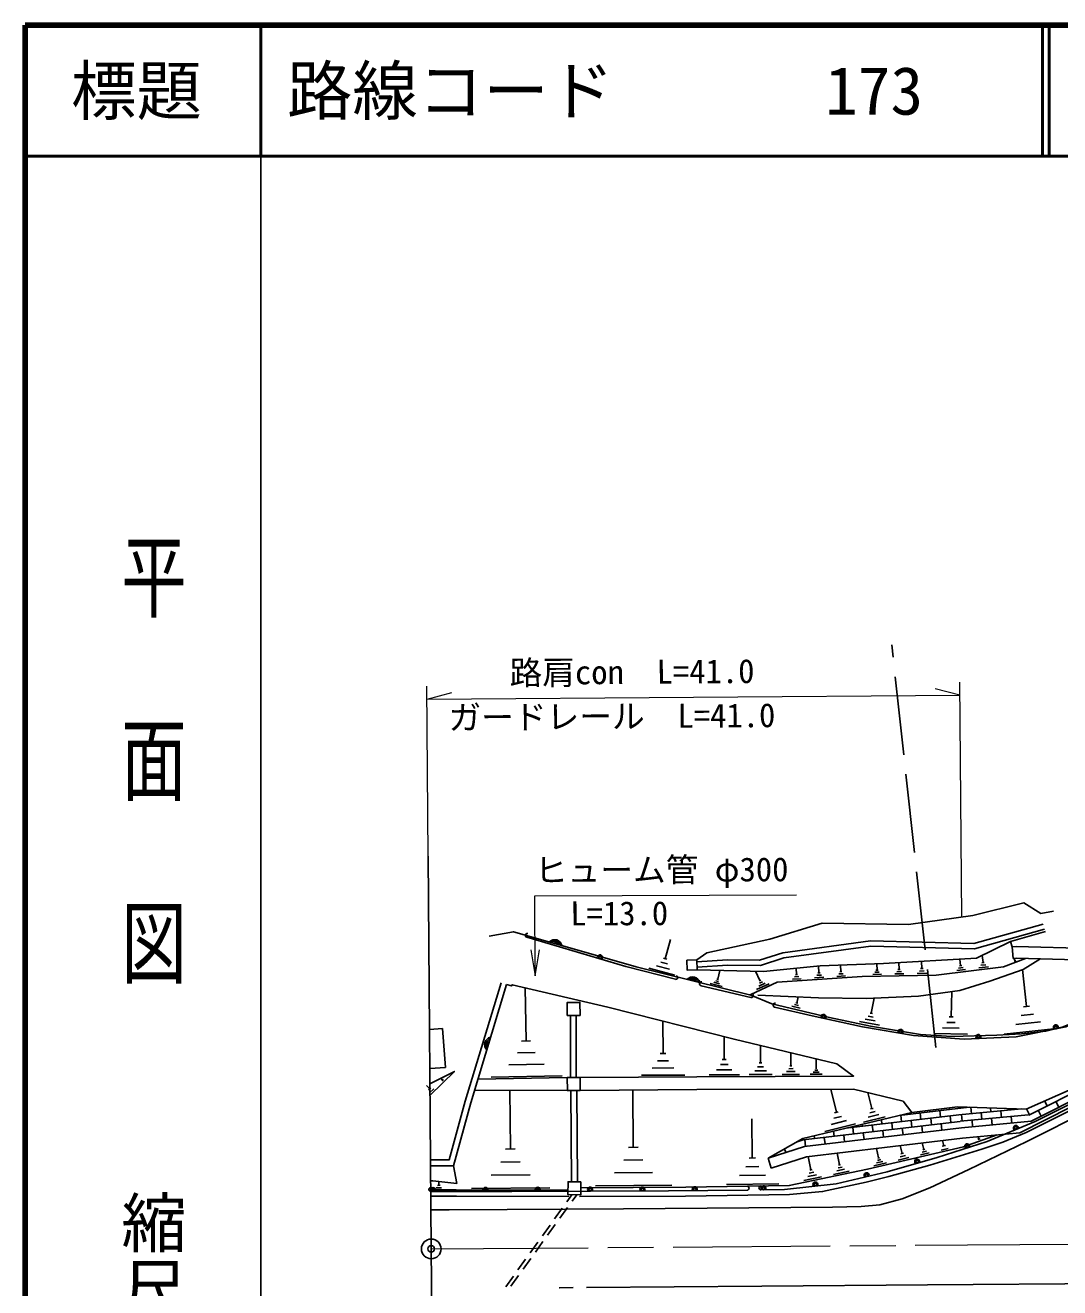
# Model space of a CAD drawing. Units: millimetres at full size, sheet at 1:1000; details may follow other scales. Extents: x 40000 to 680000, y 20000 to 380000.
# Drawn here: x 40000 to 119068, y 283536 to 380000 of the extents above; entities that cross this region are included whole.
import ezdxf
from ezdxf.enums import TextEntityAlignment as Align

# ---------------------------------------------------------------- set-up
doc = ezdxf.new("R2010")
doc.units = ezdxf.units.MM
doc.header["$LTSCALE"] = 1000
doc.header["$PDMODE"] = 32
doc.header["$PDSIZE"] = 500
doc.linetypes.add('CHAIN', pattern=[18.5, 12, -1.5, 3.5, -1.5])
doc.linetypes.add('DASHED', pattern=[7.5, 6, -1.5])
for name, color, linetype, lineweight in [('M-BGD', 7, 'Continuous', 25), ('M-BMK', 2, 'Continuous', 13), ('M-BMK-OTRS', 5, 'Continuous', 25), ('M-BMK-ROW', 30, 'DASHED', 25), ('M-BMK-SRVR', 3, 'Continuous', 25), ('M-STR-HTXT', 7, 'Continuous', 13), ('M-STR-STRC', 7, 'Continuous', 25), ('M-TTL', 2, 'Continuous', 140), ('M-TTL-BAND', 7, 'Continuous', 25), ('M-TTL-LINE', 7, 'Continuous', 50)]:
    doc.layers.add(name, color=color, linetype=linetype, lineweight=lineweight)
doc.layers.add('M-TTL-TXT', color=7, linetype='Continuous')
doc.styles.add('@ＭＳ ゴシック', font='')
doc.styles.add('ＭＳ ゴシック', font='')
doc.styles.get('@ＭＳ ゴシック').set_extended_font_data('@MS Gothic')
doc.styles.get('ＭＳ ゴシック').set_extended_font_data('MS Gothic')

# ---------------------------------------------------------------- blocks, each defined once
blk = doc.blocks.new('open_arrow')
at = {"color": 0, "linetype": 'Continuous', "lineweight": -2}
blk.add_lwpolyline([(7.5, 1.25), (0, 0), (7.5, -1.25)], dxfattribs=at)

msp = doc.modelspace()

# ---------------------------------------------------------------- linework, layer by layer
at = {"layer": 'M-BGD'}
for p, q in [((88917, 308673), (89306, 310155)), ((89041, 308641), (88794, 308706)), ((113205, 308380), (113139, 308926)), ((115431, 309591), (115499, 308694)), ((115661, 308488), (115580, 308700)), ((89645, 307427), (87670, 307945)), ((89238, 307885), (88251, 308145)), ((89078, 308279), (88584, 308409)), ((92924, 307111), (93100, 307782)), ((96154, 307012), (95820, 307725)), ((98953, 307461), (98921, 307960)), ((100659, 307596), (100624, 308128)), ((102333, 307688), (102299, 308194)), ((105184, 307806), (105022, 307803)), ((105103, 307804), (105093, 308290)), ((106875, 307862), (106703, 307858)), ((106789, 307860), (106778, 308375)), ((108712, 307742), (108344, 307734)), ((108616, 307924), (108432, 307920)), ((108524, 307922), (108512, 308474)), ((111861, 307848), (111194, 307768)), ((111674, 307995), (111341, 307955)), ((111571, 308151), (111404, 308131)), ((111487, 308141), (111427, 308641)), ((113613, 308060), (112884, 307972)), ((113409, 308220), (113044, 308176)), ((113296, 308391), (113114, 308369)), ((115745, 308520), (115576, 308456)), ((116526, 305015), (116226, 307860)), ((93254, 306546), (92360, 306781)), ((93070, 306754), (92622, 306872)), ((92997, 306933), (92773, 306991)), ((92980, 307096), (92868, 307126)), ((96851, 306759), (95901, 306315)), ((96540, 306807), (96065, 306584)), ((96213, 307040), (96095, 306984)), ((96347, 306909), (96109, 306798)), ((99307, 307151), (98643, 307108)), ((99130, 307306), (98798, 307285)), ((99036, 307467), (98870, 307456)), ((101037, 307265), (100328, 307218)), ((100848, 307430), (100493, 307407)), ((100748, 307602), (100570, 307590)), ((102692, 307373), (102017, 307329)), ((102512, 307531), (102175, 307509)), ((102417, 307694), (102248, 307683)), ((105434, 307488), (104786, 307474)), ((105269, 307646), (104945, 307639)), ((107139, 307524), (106453, 307510)), ((106964, 307692), (106621, 307685)), ((108900, 307562), (108164, 307546)), ((78278, 302392), (78206, 306454)), ((110765, 304233), (110807, 306164)), ((99225, 304908), (98593, 305042)), ((99100, 305099), (98785, 305166)), ((99055, 305274), (98897, 305307)), ((98976, 305291), (99077, 305764)), ((104663, 304508), (104872, 305665)), ((116763, 305040), (116289, 304990)), ((81673, 299591), (81667, 304341)), ((82113, 299595), (82107, 304345)), ((88744, 301429), (88731, 303902)), ((105295, 303597), (103752, 303875)), ((104956, 303923), (104184, 304063)), ((104809, 304216), (104424, 304285)), ((104759, 304490), (104566, 304525)), ((110926, 304230), (110604, 304237)), ((117067, 304433), (116119, 304333)), ((71883, 303348), (70901, 303270)), ((71883, 303348), (72120, 300372)), ((112025, 302918), (109450, 302974)), ((111390, 303361), (110103, 303389)), ((111078, 303797), (110434, 303811)), ((118623, 303318), (114830, 302918)), ((117608, 303851), (115711, 303651)), ((78616, 302398), (77939, 302387)), ((93423, 300971), (93413, 302719)), ((96199, 300710), (96191, 302040)), ((78970, 301502), (77616, 301478)), ((88950, 301430), (88538, 301428)), ((93568, 300972), (93277, 300970)), ((98516, 300494), (98511, 301481)), ((100451, 300314), (100447, 301015)), ((72120, 300372), (70924, 300276)), ((79663, 300611), (76955, 300564)), ((89574, 300335), (87926, 300326)), ((89159, 300882), (88335, 300878)), ((94010, 300198), (92845, 300191)), ((93716, 300585), (93134, 300581)), ((96646, 300121), (95758, 300116)), ((96422, 300415), (95979, 300413)), ((96309, 300710), (96088, 300709)), ((98848, 300057), (98190, 300053)), ((98682, 300276), (98353, 300274)), ((98599, 300494), (98434, 300494)), ((100569, 300159), (100336, 300158)), ((100510, 300314), (100393, 300314)), ((124705, 300765), (116694, 296726)), ((71899, 299394), (71758, 299538)), ((71956, 299450), (71841, 299338)), ((74593, 299468), (81428, 299589)), ((81033, 299733), (75618, 299637)), ((90401, 299789), (87104, 299772)), ((94594, 299813), (92265, 299800)), ((97091, 299828), (95317, 299817)), ((99178, 299840), (97862, 299832)), ((100921, 299850), (99987, 299844)), ((100687, 300004), (100220, 300001)), ((70911, 298744), (70674, 298987)), ((70992, 298823), (70830, 298665)), ((71231, 298741), (70907, 298424)), ((74343, 298643), (81436, 298605)), ((77083, 294140), (77048, 298628)), ((81758, 291630), (81711, 298608)), ((82198, 291621), (82151, 298612)), ((86468, 294267), (86434, 298639)), ((101997, 296945), (101570, 298711)), ((104696, 297219), (104398, 298449)), ((104798, 297243), (104593, 297194)), ((111268, 297234), (106802, 296705)), ((110635, 297159), (110621, 297279)), ((112181, 297324), (111268, 297237)), ((116151, 297199), (111364, 296744)), ((111522, 297261), (111514, 297345)), ((112316, 296834), (112269, 297321)), ((113809, 296976), (113781, 297273)), ((115302, 297118), (115292, 297226)), ((116522, 297199), (116498, 297187)), ((116759, 296758), (116534, 297204)), ((118098, 297434), (117909, 297809)), ((118993, 297325), (118768, 297771)), ((95568, 293447), (95529, 296442)), ((111460, 296250), (99460, 294828)), ((102775, 296302), (101598, 296018)), ((102386, 296623), (101797, 296481)), ((102144, 296980), (101850, 296909)), ((111364, 296742), (102711, 295717)), ((105714, 296596), (104073, 296200)), ((105238, 296771), (104418, 296573)), ((104967, 296995), (104557, 296896)), ((105481, 296045), (105441, 296376)), ((106970, 296221), (106911, 296718)), ((107656, 296806), (107644, 296908)), ((107774, 295813), (107715, 296310)), ((108460, 296398), (108401, 296894)), ((109146, 296982), (109132, 297101)), ((109263, 295989), (109204, 296486)), ((109949, 296574), (109890, 297071)), ((110753, 296166), (110694, 296662)), ((116685, 296747), (111460, 296251)), ((111616, 296265), (111569, 296763)), ((112410, 295839), (112363, 296336)), ((113110, 296407), (113062, 296905)), ((113904, 295981), (113856, 296478)), ((114603, 296549), (114556, 297047)), ((115397, 296123), (115350, 296620)), ((117654, 296649), (117428, 297096)), ((103459, 296052), (101104, 295483)), ((101815, 295107), (101770, 295490)), ((102619, 294699), (102560, 295196)), ((103305, 295284), (103246, 295780)), ((103991, 295869), (103973, 296022)), ((104109, 294875), (104050, 295372)), ((104795, 295460), (104736, 295957)), ((105598, 295052), (105539, 295548)), ((106284, 295637), (106225, 296133)), ((107088, 295228), (107029, 295725)), ((108577, 295405), (108518, 295901)), ((110067, 295581), (110008, 296078)), ((86833, 294269), (86104, 294264)), ((99459, 294831), (99008, 294685)), ((99640, 294346), (99581, 294843)), ((100326, 294931), (100302, 295135)), ((101129, 294523), (101071, 295019)), ((107024, 293792), (106883, 294398)), ((108679, 294099), (108564, 294598)), ((110333, 294413), (110068, 294351)), ((110200, 294382), (110108, 294780)), ((112974, 294906), (112817, 294851)), ((112895, 294879), (112826, 295075)), ((77457, 294143), (76709, 294137)), ((87205, 293301), (85747, 293289)), ((95818, 293451), (95319, 293444)), ((96775, 293436), (97021, 292675)), ((98125, 293873), (98038, 294142)), ((100048, 292547), (99834, 293564)), ((102242, 292927), (102053, 293826)), ((105222, 293457), (105054, 294182)), ((105381, 293324), (105139, 293267)), ((105283, 293471), (105162, 293443)), ((107523, 293481), (106713, 293293)), ((107273, 293636), (106869, 293542)), ((107125, 293815), (106923, 293768)), ((109089, 293844), (108424, 293690)), ((108884, 293972), (108552, 293895)), ((108763, 294118), (108596, 294080)), ((110528, 294178), (109996, 294055)), ((72983, 291506), (72723, 292861)), ((77839, 293149), (76343, 293137)), ((87941, 292335), (85026, 292311)), ((96076, 292788), (95078, 292775)), ((100265, 292357), (99926, 292285)), ((100133, 292565), (99963, 292529)), ((102968, 292454), (101769, 292201)), ((102626, 292590), (102027, 292464)), ((102434, 292759), (102134, 292696)), ((102317, 292943), (102167, 292911)), ((105818, 293085), (104851, 292861)), ((105539, 293190), (105055, 293078)), ((71711, 291361), (71511, 291359)), ((71611, 291360), (71608, 291660)), ((78595, 292157), (75603, 292134)), ((89407, 291374), (83576, 291328)), ((97592, 291477), (93598, 291424)), ((96584, 292129), (94588, 292103)), ((100869, 292012), (99513, 291726)), ((100482, 292166), (99804, 292024)), ((71813, 291161), (71412, 291158)), ((80099, 291172), (74115, 291124)), ((81395, 290111), (81781, 290647)), ((81791, 290148), (82146, 290641)), ((80460, 288812), (81044, 289624)), ((80856, 288849), (81440, 289661)), ((79526, 287513), (80110, 288325)), ((79922, 287550), (80506, 288362)), ((78592, 286215), (79176, 287026)), ((78988, 286251), (79572, 287063)), ((77657, 284916), (78241, 285728)), ((78053, 284952), (78637, 285764)), ((76723, 283617), (77307, 284429)), ((77119, 283654), (77703, 284465))]:
    msp.add_line(p, q, dxfattribs=at)
for points in [[(91332, 308583), (92097, 309137), (96915, 310175), (100913, 311389), (107510, 311300), (112414, 311976), (116330, 312935), (117615, 312133), (118586, 312311)], [(126775, 306925), (122593, 305008), (120754, 304055), (119339, 303476), (117999, 303129), (116142, 302925), (114263, 302831), (110827, 302728), (108432, 302892), (104613, 303518), (101458, 304174), (97053, 305218), (95458, 305902), (86690, 308062), (83772, 308900), (77314, 310736), (75469, 310411)], [(117791, 311310), (112511, 309837), (104597, 310047), (97900, 309135), (96126, 308570), (93666, 308586), (91322, 308431)], [(117898, 310925), (112561, 309436), (104619, 309647), (97988, 308743), (96187, 308169), (93678, 308186), (91348, 308032)], [(115431, 309591), (115294, 309989), (117966, 310745)], [(115294, 309989), (112709, 308714), (105601, 308308), (100767, 308142), (96415, 307712), (91358, 307819)], [(95417, 305922), (97463, 306880), (103960, 307306), (109627, 307428), (114764, 308047), (116455, 308694)], [(127403, 307759), (126518, 307861), (121417, 309460), (115729, 309614), (115431, 309591)], [(127053, 306893), (126330, 306976), (121268, 308564), (115751, 308713), (115499, 308694)], [(117557, 308644), (116265, 307864), (113724, 306959), (111442, 306254), (108266, 305802), (104277, 305642), (100635, 305700), (95987, 305890)], [(76366, 306840), (73627, 297798), (72393, 293300), (70977, 293299)], [(76788, 306716), (74049, 297674), (72723, 292861), (70980, 292859)], [(76788, 306716), (77167, 306597), (77219, 306686), (84529, 304965), (94172, 302526), (102027, 300634)], [(106014, 292029), (109136, 292910), (113116, 294112), (114712, 294651), (116497, 295391), (120925, 297625), (126330, 300360), (128058, 301454), (130349, 303192)], [(107764, 296937), (111245, 297353), (116497, 297188), (124631, 300770), (127349, 302146), (127538, 301833), (127347, 302145)], [(127747, 301492), (125885, 300352), (116021, 295378)], [(127538, 301833), (125690, 300701), (116890, 296265)], [(70933, 299118), (72801, 300068), (70939, 298246)], [(82411, 299597), (91332, 299644), (103315, 299714), (102027, 300634)], [(82420, 298614), (91338, 298671), (103293, 298718), (107087, 297796), (107764, 296937)], [(96775, 293436), (99441, 294927), (107764, 296937)], [(116890, 296265), (111556, 295758), (99552, 294336), (96775, 293436)], [(114288, 295214), (111704, 294297), (104368, 292595), (98395, 291338), (90499, 291233), (82463, 291169)], [(116021, 295378), (111641, 294962), (99724, 293551), (97021, 292675)], [(70989, 291712), (71157, 291711), (72983, 291506)], [(106014, 292029), (104266, 291600), (100942, 290878), (98413, 290653), (90463, 290535), (82362, 290507)], [(81479, 290986), (72944, 291009), (70994, 291009)], [(81542, 290499), (72960, 290544), (70998, 290528)]]:
    msp.add_lwpolyline(points, dxfattribs=at)
for points in [[(91358, 307819), (91332, 308583), (90568, 308557), (90594, 307793)], [(82404, 304348), (82395, 305332), (81411, 305323), (81420, 304339)], [(82420, 298614), (82411, 299597), (81428, 299589), (81436, 298605)], [(82471, 291616), (81491, 291634), (81473, 290653), (82454, 290635)]]:
    msp.add_lwpolyline(points, close=True, dxfattribs=at)
for centre, radius, start, end in [((80470, 309561), 567, 12.20541, 136.06044), ((80470, 309561), 453, 20.16481, 128.10105), ((80470, 309561), 340, 35.79018, 112.47568), ((91010, 306723), 567, 14.2348, 138.08983), ((91010, 306723), 453, 22.1942, 130.13044), ((91010, 306723), 340, 37.81957, 114.50507), ((75674, 302118), 567, 101.21986, 225.07489), ((75674, 302118), 453, 109.17925, 217.1155), ((75674, 302118), 340, 124.80463, 201.49012)]:
    msp.add_arc(centre, radius, start, end, dxfattribs=at)
at = {"layer": 'M-BMK', "linetype": 'CHAIN'}
msp.add_line((71028, 286505), (231103, 287718), dxfattribs=at)
msp.add_line((71028, 286505), (231103, 287718), dxfattribs=at)
at = {"layer": 'M-BMK-OTRS'}
for q in [(70801, 316504), (70801, 316504), (71256, 256506), (71256, 256506)]:
    msp.add_line((71028, 286505), q, dxfattribs=at)
at = {"layer": 'M-BMK-ROW'}
msp.add_line((109606, 301893), (106223, 332659), dxfattribs=at)
at = {"layer": 'M-BMK-SRVR'}
msp.add_circle((71028, 286505), 750, dxfattribs=at)
msp.add_circle((71028, 286505), 750, dxfattribs=at)
msp.add_point((71028, 286505), dxfattribs=at)
msp.add_point((71028, 286505), dxfattribs=at)
at = {"layer": 'M-STR-HTXT'}
for p, q in [((70801, 316504), (70702, 329504)), ((70710, 328504), (72606, 329018)), ((111442, 328812), (109538, 329298)), ((111571, 311813), (111434, 329812)), ((70710, 328504), (111442, 328812))]:
    msp.add_line(p, q, dxfattribs=at)
msp.add_lwpolyline([(78972, 307363), (78955, 313473), (98955, 313550)], dxfattribs=at)
at = {"layer": 'M-STR-STRC'}
for p, q in [((95465, 305722), (91651, 306614)), ((80830, 283539), (80803, 283539)), ((81878, 283544), (80830, 283539))]:
    msp.add_line(p, q, dxfattribs=at)
for points in [[(143731, 313993), (143307, 313498), (141284, 311304), (139365, 309480), (136645, 307193), (133763, 304903), (131146, 302976), (128841, 301354), (125677, 299428), (121328, 297106), (116553, 294717), (112128, 292563), (109140, 291163), (107022, 290329), (105327, 289882), (103890, 289737), (101689, 289704), (85716, 289572), (72393, 289496), (71006, 289485)], [(89695, 307101), (85908, 308083), (78336, 310315)], [(135809, 308813), (133840, 308494), (131868, 308129), (129920, 307680), (126673, 306789), (123087, 305091), (119538, 303467), (115729, 302719), (111754, 302535), (107881, 302810), (103990, 303480), (100153, 304303), (97275, 304982)], [(129790, 303248), (127796, 301763), (126123, 300722), (117188, 296237), (113515, 294710), (109699, 293499), (105865, 292391), (101983, 291484), (98026, 291054), (96233, 291018)], [(95172, 290986), (89163, 290939), (77183, 290902), (70995, 290888)], [(82889, 283542), (96303, 283661), (108960, 283758), (122946, 283854), (138566, 283974), (151299, 284078), (155685, 284110)]]:
    msp.add_lwpolyline(points, dxfattribs=at)
for centre in [(83937, 308781), (101010, 304234), (106895, 303094), (118767, 303430), (112845, 302698), (115717, 295748), (111986, 294343), (108164, 293172), (100393, 291424), (104307, 292142), (71172, 291001), (75172, 291010), (79172, 291021), (83172, 291033), (87172, 291045), (91171, 291067), (96417, 291134)]:
    msp.add_circle(centre, 100, dxfattribs=at)
for centre, radius, start, end in [((78378, 310458), 150, 73.57994, 253.57994), ((83937, 308781), 188, 306.71004, 200.44984), ((83937, 308781), 150, 294.98956, 212.17032), ((83937, 308781), 112, 253.57995, 253.57992), ((89732, 307246), 150, 255.46477, 75.46477), ((91685, 306760), 150, 76.83994, 256.83994), ((95499, 305868), 150, 256.83994, 76.83994), ((97309, 305128), 150, 76.72332, 256.72332), ((101010, 304234), 188, 311.02272, 204.76252), ((101010, 304234), 150, 299.30224, 216.483), ((101010, 304234), 112, 257.89263, 257.89261), ((106895, 303094), 188, 313.36601, 207.1058), ((106895, 303094), 150, 301.64553, 218.82629), ((106895, 303094), 112, 260.23594, 260.23588), ((118767, 303430), 188, 334.23858, 227.97837), ((118767, 303430), 150, 322.5181, 239.69885), ((118767, 303430), 112, 281.10851, 281.10844), ((112845, 302698), 188, 325.78345, 219.52325), ((112845, 302698), 150, 314.06297, 231.24373), ((112845, 302698), 112, 272.65337, 272.65333), ((115717, 295748), 188, 345.70921, 239.449), ((115717, 295748), 150, 333.98873, 251.16948), ((115717, 295748), 112, 292.57912, 292.57909), ((111986, 294343), 188, 340.74178, 234.48157), ((111986, 294343), 150, 329.0213, 246.20205), ((111986, 294343), 112, 287.61169, 287.61166), ((108164, 293172), 188, 339.25026, 232.99006), ((108164, 293172), 150, 327.52978, 244.71054), ((108164, 293172), 112, 286.12019, 286.12014), ((104307, 292142), 188, 336.2759, 230.0157), ((104307, 292142), 150, 324.55542, 241.73618), ((100393, 291424), 188, 329.33023, 223.07003), ((100393, 291424), 150, 317.60975, 234.79051), ((100393, 291424), 112, 276.20014, 276.20013), ((104307, 292142), 112, 283.14582, 283.14578), ((70995, 291038), 150, 90.13344, 270.13344), ((71172, 291001), 188, 323.26355, 217.00334), ((71172, 291001), 150, 311.54307, 228.72382), ((71172, 291001), 112, 270.13346, 270.13343), ((75172, 291010), 188, 323.26355, 217.00334), ((75172, 291010), 150, 311.54307, 228.72382), ((75172, 291010), 112, 270.13346, 270.13343), ((79172, 291021), 188, 323.30668, 217.04647), ((79172, 291021), 150, 311.5862, 228.76695), ((79172, 291021), 112, 270.1766, 270.17654), ((83172, 291033), 188, 323.30668, 217.04647), ((83172, 291033), 150, 311.5862, 228.76695), ((83172, 291033), 112, 270.1766, 270.17654), ((87172, 291045), 188, 323.30668, 217.04647), ((87172, 291045), 150, 311.5862, 228.76695), ((87172, 291045), 112, 270.1766, 270.17654), ((91171, 291067), 188, 323.58158, 217.32138), ((91171, 291067), 150, 311.8611, 229.04186), ((91171, 291067), 112, 270.4515, 270.45146), ((95171, 291136), 150, 270.45148, 90.45148), ((96230, 291168), 150, 91.16654, 271.16654), ((96417, 291134), 188, 324.29664, 218.03643), ((96417, 291134), 150, 312.57616, 229.75691), ((96417, 291134), 112, 271.16656, 271.16651)]:
    msp.add_arc(centre, radius, start, end, dxfattribs=at)
at = {"layer": 'M-TTL'}
for p, q in [((40000, 380000), (40000, 20000)), ((680000, 380000), (40000, 380000))]:
    msp.add_line(p, q, dxfattribs=at)
at = {"layer": 'M-TTL-BAND'}
msp.add_line((58000, 370000), (58000, 20000), dxfattribs=at)
at = {"layer": 'M-TTL-LINE'}
for p, q in [((58000, 380000), (58000, 370000)), ((117750, 380000), (117750, 370000)), ((118250, 380000), (118250, 370000)), ((40000, 370000), (680000, 370000))]:
    msp.add_line(p, q, dxfattribs=at)

# ---------------------------------------------------------------- block references
at = {"layer": 'M-STR-HTXT', "xscale": 267, "yscale": 267, "rotation": 90.2}
msp.add_blockref('open_arrow', (78972, 307363), dxfattribs=at)

# ---------------------------------------------------------------- texts
at = {"layer": 'M-STR-HTXT', "style": 'ＭＳ ゴシック'}
msp.add_text('路肩con\u3000L=41.0', height=1833, rotation=0.434, dxfattribs=at).set_placement((86385, 329123), align=Align.BOTTOM_CENTER)
msp.add_text('ガードレール\u3000L=41.0', height=1833, rotation=0.434, dxfattribs=at).set_placement((84830, 328111), align=Align.TOP_CENTER)
for s, p in [('ヒューム管 φ300', (78953, 313973)), ('L=13.0', (81662, 310665))]:
    msp.add_text(s, height=1833, rotation=0.219, dxfattribs=at).set_placement(p, align=Align.BOTTOM_LEFT)
at = {"layer": 'M-TTL-BAND', "style": '@ＭＳ ゴシック', "width": 1.4}
msp.add_text('平  面  図', height=3666, rotation=270, dxfattribs=at).set_placement((49777, 306475), align=Align.MIDDLE_RIGHT)
at = {"layer": 'M-TTL-BAND', "style": '@ＭＳ ゴシック'}
msp.add_text('縮尺千分の一', height=3666, rotation=270, dxfattribs=at).set_placement((49777, 261030), align=Align.MIDDLE_RIGHT)
at = {"layer": 'M-TTL-TXT', "style": 'ＭＳ ゴシック'}
msp.add_text('標題', height=3666, dxfattribs=at).set_placement((48500, 375000), align=Align.MIDDLE_CENTER)
for s, p in [('路線コード', (60000, 375000)), ('173', (101142, 375000))]:
    msp.add_text(s, height=3666, dxfattribs=at).set_placement(p, align=Align.MIDDLE_LEFT)

doc.saveas('drawing.dxf')
